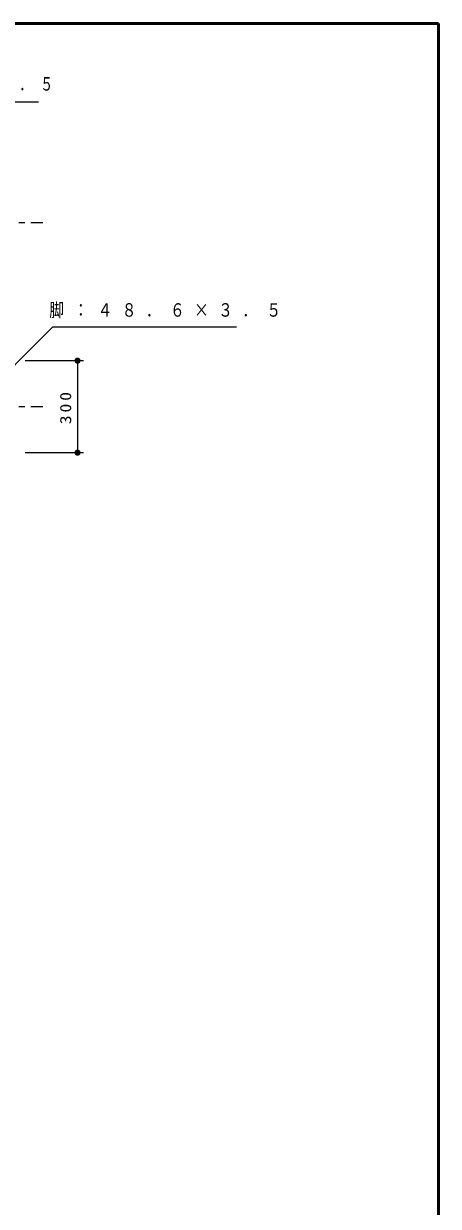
# Model space of a CAD drawing. Units: millimetres on the paper, scale 1:20. Extents: x -365 to 10, y -38 to 257.
# Drawn here: x -67.7 to 0, y 64.2 to 257 of the extents above; entities that cross this region are included whole.
import ezdxf

# ---------------------------------------------------------------- set-up
doc = ezdxf.new("R2010")
doc.units = ezdxf.units.MM
doc.linetypes.add('USER2', pattern=[6, 3, -1, 1, -1])
doc.layers.add('LY_1', color=7, linetype='Continuous', lineweight=13)
doc.styles.add('ＭＳ ゴシック', font='')
doc.styles.get('ＭＳ ゴシック').set_extended_font_data('MS Gothic')

# ---------------------------------------------------------------- blocks, each defined once
blk = doc.blocks.new('filled_dot')
at = {"color": 0, "linetype": 'Continuous', "lineweight": -2, "const_width": 1.25}
blk.add_lwpolyline([(-0.625, 0, 1), (0.625, 0, 1)], format="xyb", close=True, dxfattribs=at)

msp = doc.modelspace()

# ---------------------------------------------------------------- linework, layer by layer
at = {"layer": 'LY_1', "lineweight": 50}
for p, q in [((0, 257), (-365, 257)), ((0, 0), (0, 257))]:
    msp.add_line(p, q, dxfattribs=at)
at = {"layer": 'LY_1', "linetype": 'USER2'}
for p, q in [((-162.458, 224.586), (-64.511, 224.586)), ((-162.458, 194.576), (-64.511, 194.576))]:
    msp.add_line(p, q, dxfattribs=at)
at = {"layer": 'LY_1'}
for p, q in [((-67.407, 202.076), (-57.868, 202.076)), ((-58.868, 202.076), (-58.868, 187.076)), ((-67.407, 187.076), (-57.868, 187.076))]:
    msp.add_line(p, q, dxfattribs=at)
for points in [[(-111.162, 234.331), (-101.257, 244.236), (-65.257, 244.236)], [(-75.048, 195.435), (-62.919, 207.564), (-32.919, 207.564)]]:
    msp.add_lwpolyline(points, dxfattribs=at)

# ---------------------------------------------------------------- block references
at = {"layer": 'LY_1', "xscale": 0.4, "yscale": 0.4}
for p, rotation in [((-58.868, 202.076), 270), ((-58.868, 187.076), 90)]:
    msp.add_blockref('filled_dot', p, dxfattribs=dict(at, rotation=rotation))

# ---------------------------------------------------------------- texts
at = {"layer": 'LY_1', "char_height": 2.199, "attachment_point": 4, "style": 'ＭＳ ゴシック'}
for s, insert in [('\\T1.63;\\W0.7;ポスト：φ１２７×４．５', (-101.751, 246.886)), ('\\T1.64;\\W0.8;脚：４８．６×３．５', (-63.458, 210.214))]:
    msp.add_mtext(s, dxfattribs=dict(at, insert=insert))
at = {"layer": 'LY_1', "insert": (-59.868, 194.576), "char_height": 1.833, "attachment_point": 8, "rotation": 90, "style": 'ＭＳ ゴシック'}
msp.add_mtext('\\T1.33;\\W1.15;300', dxfattribs=at)

doc.saveas('drawing.dxf')
